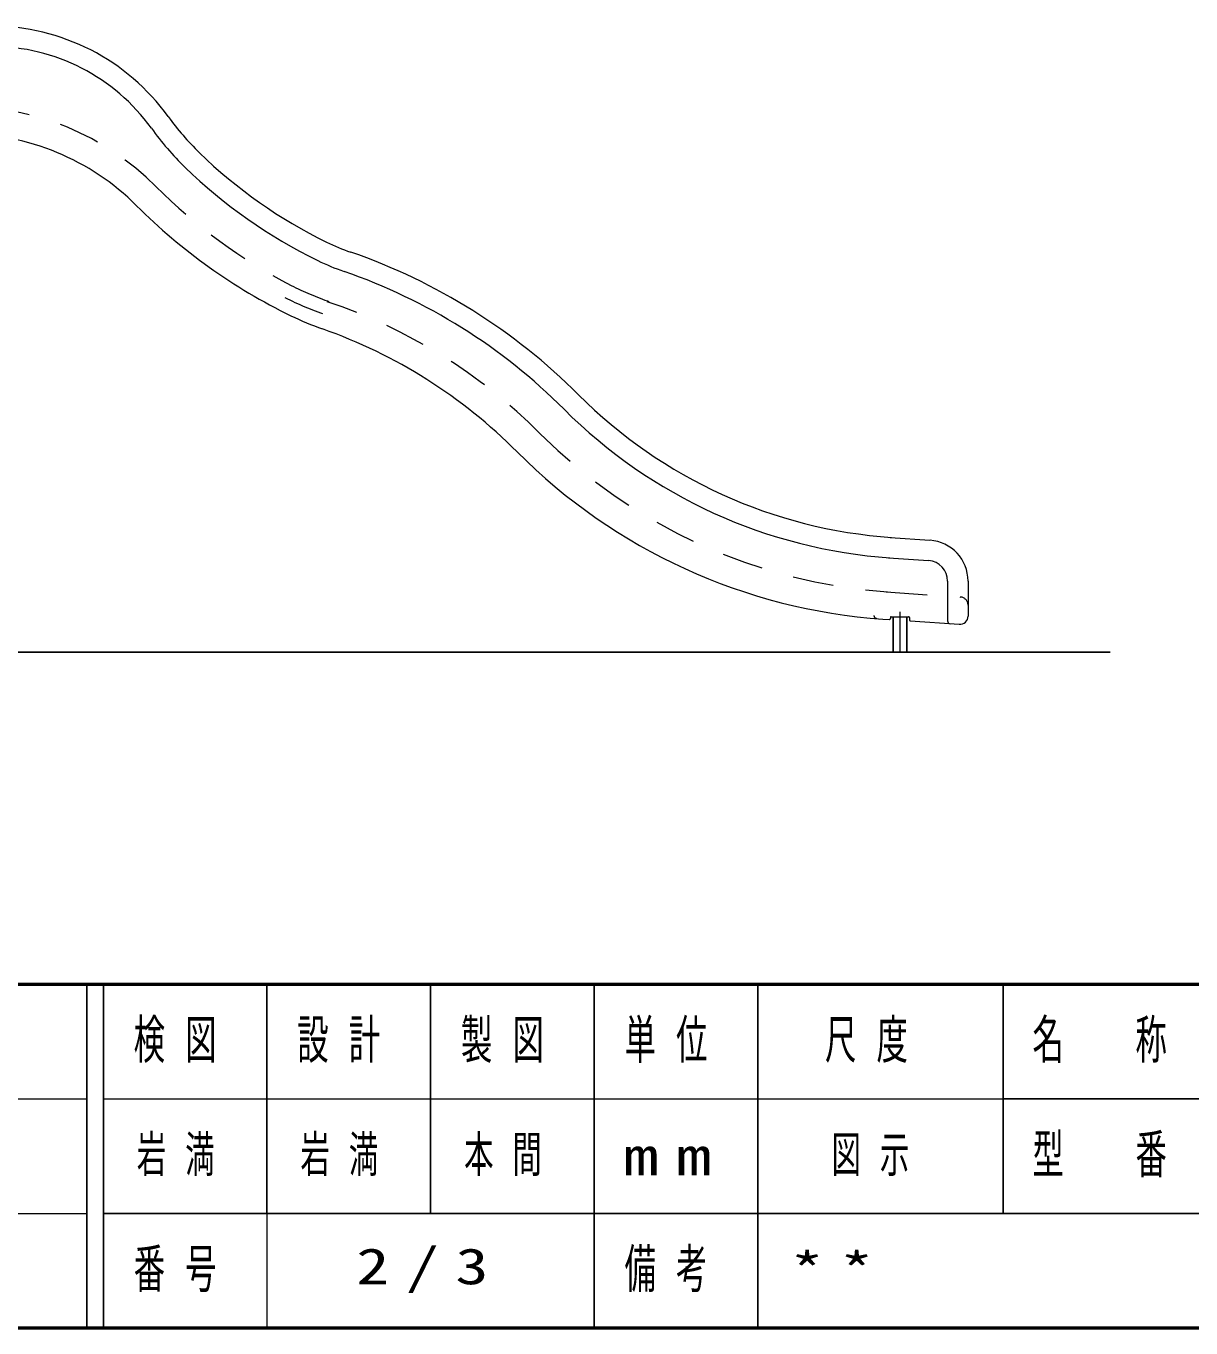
# Model space of a CAD drawing. Units: millimetres on the paper. Extents: x -385 to 0, y -594 to 267.
# Drawn here: x -247.2 to -176, y -297 to -217.5 of the extents above; entities that cross this region are included whole.
import ezdxf

# ---------------------------------------------------------------- set-up
doc = ezdxf.new("R2010")
doc.units = ezdxf.units.MM
doc.linetypes.add('USER1', pattern=[4.5, 2.5, -2])
doc.linetypes.add('USER2', pattern=[6, 3, -1, 1, -1])
doc.layers.add('1_60', color=2, linetype='Continuous', lineweight=25)
doc.layers.add('LY_3', color=7, linetype='Continuous', lineweight=13)
doc.layers.add('LY_4', color=7, linetype='Continuous')
doc.styles.add('ＭＳ ゴシック', font='')
doc.styles.get('ＭＳ ゴシック').set_extended_font_data('MS Gothic')

msp = doc.modelspace()

# ---------------------------------------------------------------- linework, layer by layer
at = {"layer": '1_60', "color": 70, "lineweight": 13}
for p, q in [((-194.423, -248.703), (-191.981, -248.874)), ((-194.51, -249.95), (-192.068, -250.121)), ((-190.905, -251.368), (-190.905, -253.806)), ((-189.655, -251.368), (-189.655, -253.513)), ((-194.855, -253.691), (-194.459, -253.713)), ((-194.405, -253.595), (-194.405, -253.663)), ((-194.355, -253.545), (-193.289, -253.545)), ((-193.239, -253.595), (-193.239, -253.752)), ((-193.192, -253.802), (-190.19, -254.012))]:
    msp.add_line(p, q, dxfattribs=at)
at = {"layer": '1_60', "color": 70, "linetype": 'USER1', "lineweight": 13}
msp.add_line((-194.655, -252.029), (-190.12, -252.346), dxfattribs=at)
at = {"layer": '1_60', "color": 70}
for p, q in [((-194.239, -253.544), (-194.239, -255.712)), ((-193.405, -253.544), (-193.405, -255.712))]:
    msp.add_line(p, q, dxfattribs=at)
at = {"layer": '1_60', "color": 70, "linetype": 'USER2', "lineweight": 13}
for p, q in [((-193.822, -253.244), (-193.822, -254.237)), ((-193.822, -253.544), (-193.822, -255.712))]:
    msp.add_line(p, q, dxfattribs=at)
at = {"layer": '1_60', "color": 7}
msp.add_line((-338.218, -255.712), (-180.969, -255.712), dxfattribs=at)
at = {"layer": '1_60', "color": 70, "lineweight": 13}
for centre, radius, start, end in [((-249.347, -230.795), 13.334, 35.79304, 90), ((-249.304, -230.711), 12, 35.7114, 90), ((-225.012, -213.248), 16.667, 215.79304, 225.80467), ((-251.073, -239.045), 15, 45, 90), ((-225.012, -213.248), 17.917, 215.7114, 225.80467), ((-215.717, -203.689), 30.001, 225.80467, 244.03309), ((-215.717, -203.689), 31.251, 225.80467, 244.03309), ((-215.717, -203.689), 35.001, 225, 244.03309), ((-223.015, -218.673), 13.334, 244.03309, 250.88527), ((-239.388, -265.917), 36.667, 45, 70.88527), ((-223.015, -218.673), 14.584, 244.03309, 250.88527), ((-239.388, -265.917), 35.417, 45, 70.88527), ((-223.015, -218.673), 18.334, 244.03309, 250.57451), ((-239.644, -265.828), 31.667, 44.89132, 70.57451), ((-192.247, -218.776), 30.001, 225, 266), ((-192.247, -218.776), 31.251, 225, 266), ((-192.413, -218.776), 35.001, 224.89132, 266), ((-192.155, -251.368), 2.5, 0, 86), ((-192.155, -251.368), 1.25, 0, 86), ((-194.455, -253.663), 0.05, 266, 0), ((-194.355, -253.595), 0.05, 90, 180), ((-193.289, -253.595), 0.05, 0, 90), ((-190.155, -253.513), 0.5, 266, 0), ((-193.189, -253.752), 0.05, 180, 266), ((-190.739, -253.806), 0.167, 180, 266)]:
    msp.add_arc(centre, radius, start, end, dxfattribs=at)
at = {"layer": '1_60', "color": 70, "linetype": 'USER1', "lineweight": 13}
for centre, radius, start, end in [((-251.073, -239.045), 16.667, 45, 90), ((-215.717, -203.689), 33.334, 225, 242.67982), ((-223.367, -218.497), 16.667, 242.67982, 251.51293), ((-223.367, -218.497), 17.5, 242.67982, 251.51293), ((-239.388, -265.917), 33.334, 45, 71.51293), ((-192.247, -218.776), 33.334, 225, 266), ((-190.155, -252.845), 0.5, 0, 86), ((-195.239, -253.481), 0.167, 180, 265.07272)]:
    msp.add_arc(centre, radius, start, end, dxfattribs=at)
at = {"layer": 'LY_3', "lineweight": 50}
for p, q in [((-385, -276), (0, -276)), ((-385, -297), (0, -297))]:
    msp.add_line(p, q, dxfattribs=at)
at = {"layer": 'LY_3', "color": 211, "lineweight": 25}
for p, q in [((-243.5, -276), (-243.5, -297)), ((-242.5, -276), (-242.5, -297)), ((-232.5, -276), (-232.5, -290)), ((-222.5, -276), (-222.5, -290)), ((-212.5, -276), (-212.5, -297)), ((-202.5, -276), (-202.5, -290)), ((-187.5, -276), (-187.5, -290)), ((-187.5, -283), (-70, -283)), ((-242.5, -290), (0, -290))]:
    msp.add_line(p, q, dxfattribs=at)
at = {"layer": 'LY_3'}
for p, q in [((-385, -283), (-243.5, -283)), ((-242.5, -283), (-187.5, -283)), ((-385, -290), (-243.5, -290)), ((-232.5, -290), (-232.5, -297))]:
    msp.add_line(p, q, dxfattribs=at)
at = {"layer": 'LY_3', "lineweight": 25}
msp.add_line((-202.5, -290), (-202.5, -297), dxfattribs=at)

# ---------------------------------------------------------------- texts
at = {"layer": 'LY_3', "color": 4, "char_height": 2.346, "attachment_point": 5, "style": 'ＭＳ ゴシック'}
for s, insert in [('\\T1.64;\\W0.6;検図', (-237.5, -279.5)), ('\\T1.64;\\W0.6;設計', (-227.5, -279.5)), ('\\T1.64;\\W0.6;製図', (-217.5, -279.5)), ('\\T1.64;\\W0.6;単位', (-207.5, -279.5)), ('\\T1.64;\\W0.6;尺度', (-195.25, -279.5)), ('\\T1.64;\\W0.6;名\u3000称', (-181, -279.5)), ('\\T1.64;\\W0.6;型\u3000番', (-181, -286.5)), ('\\T1.5;\\W1.35;mm', (-207.5, -286.5)), ('\\T1.64;\\W0.6;番号', (-237.5, -293.5)), ('\\T1.64;\\W0.6;備考', (-207.5, -293.5))]:
    msp.add_mtext(s, dxfattribs=dict(at, insert=insert))
at = {"layer": 'LY_4', "char_height": 2.199, "style": 'ＭＳ ゴシック'}
for s, insert, attachment_point in [('\\T1.64;\\W0.6;岩満', (-237.5, -286.5), 5), ('\\T1.64;\\W0.6;岩満', (-227.5, -286.5), 5), ('\\T1.64;\\W0.6;本間', (-217.5, -286.5), 5), ('\\T1.64;\\W0.6;図示', (-198, -286.5), 4), ('\\T1.5;\\W1.35;2/3', (-222.5, -293.5), 5), ('\\T1.5;\\W1.35;**', (-200.5, -293.5), 4)]:
    msp.add_mtext(s, dxfattribs=dict(at, insert=insert, attachment_point=attachment_point))

doc.saveas('drawing.dxf')
